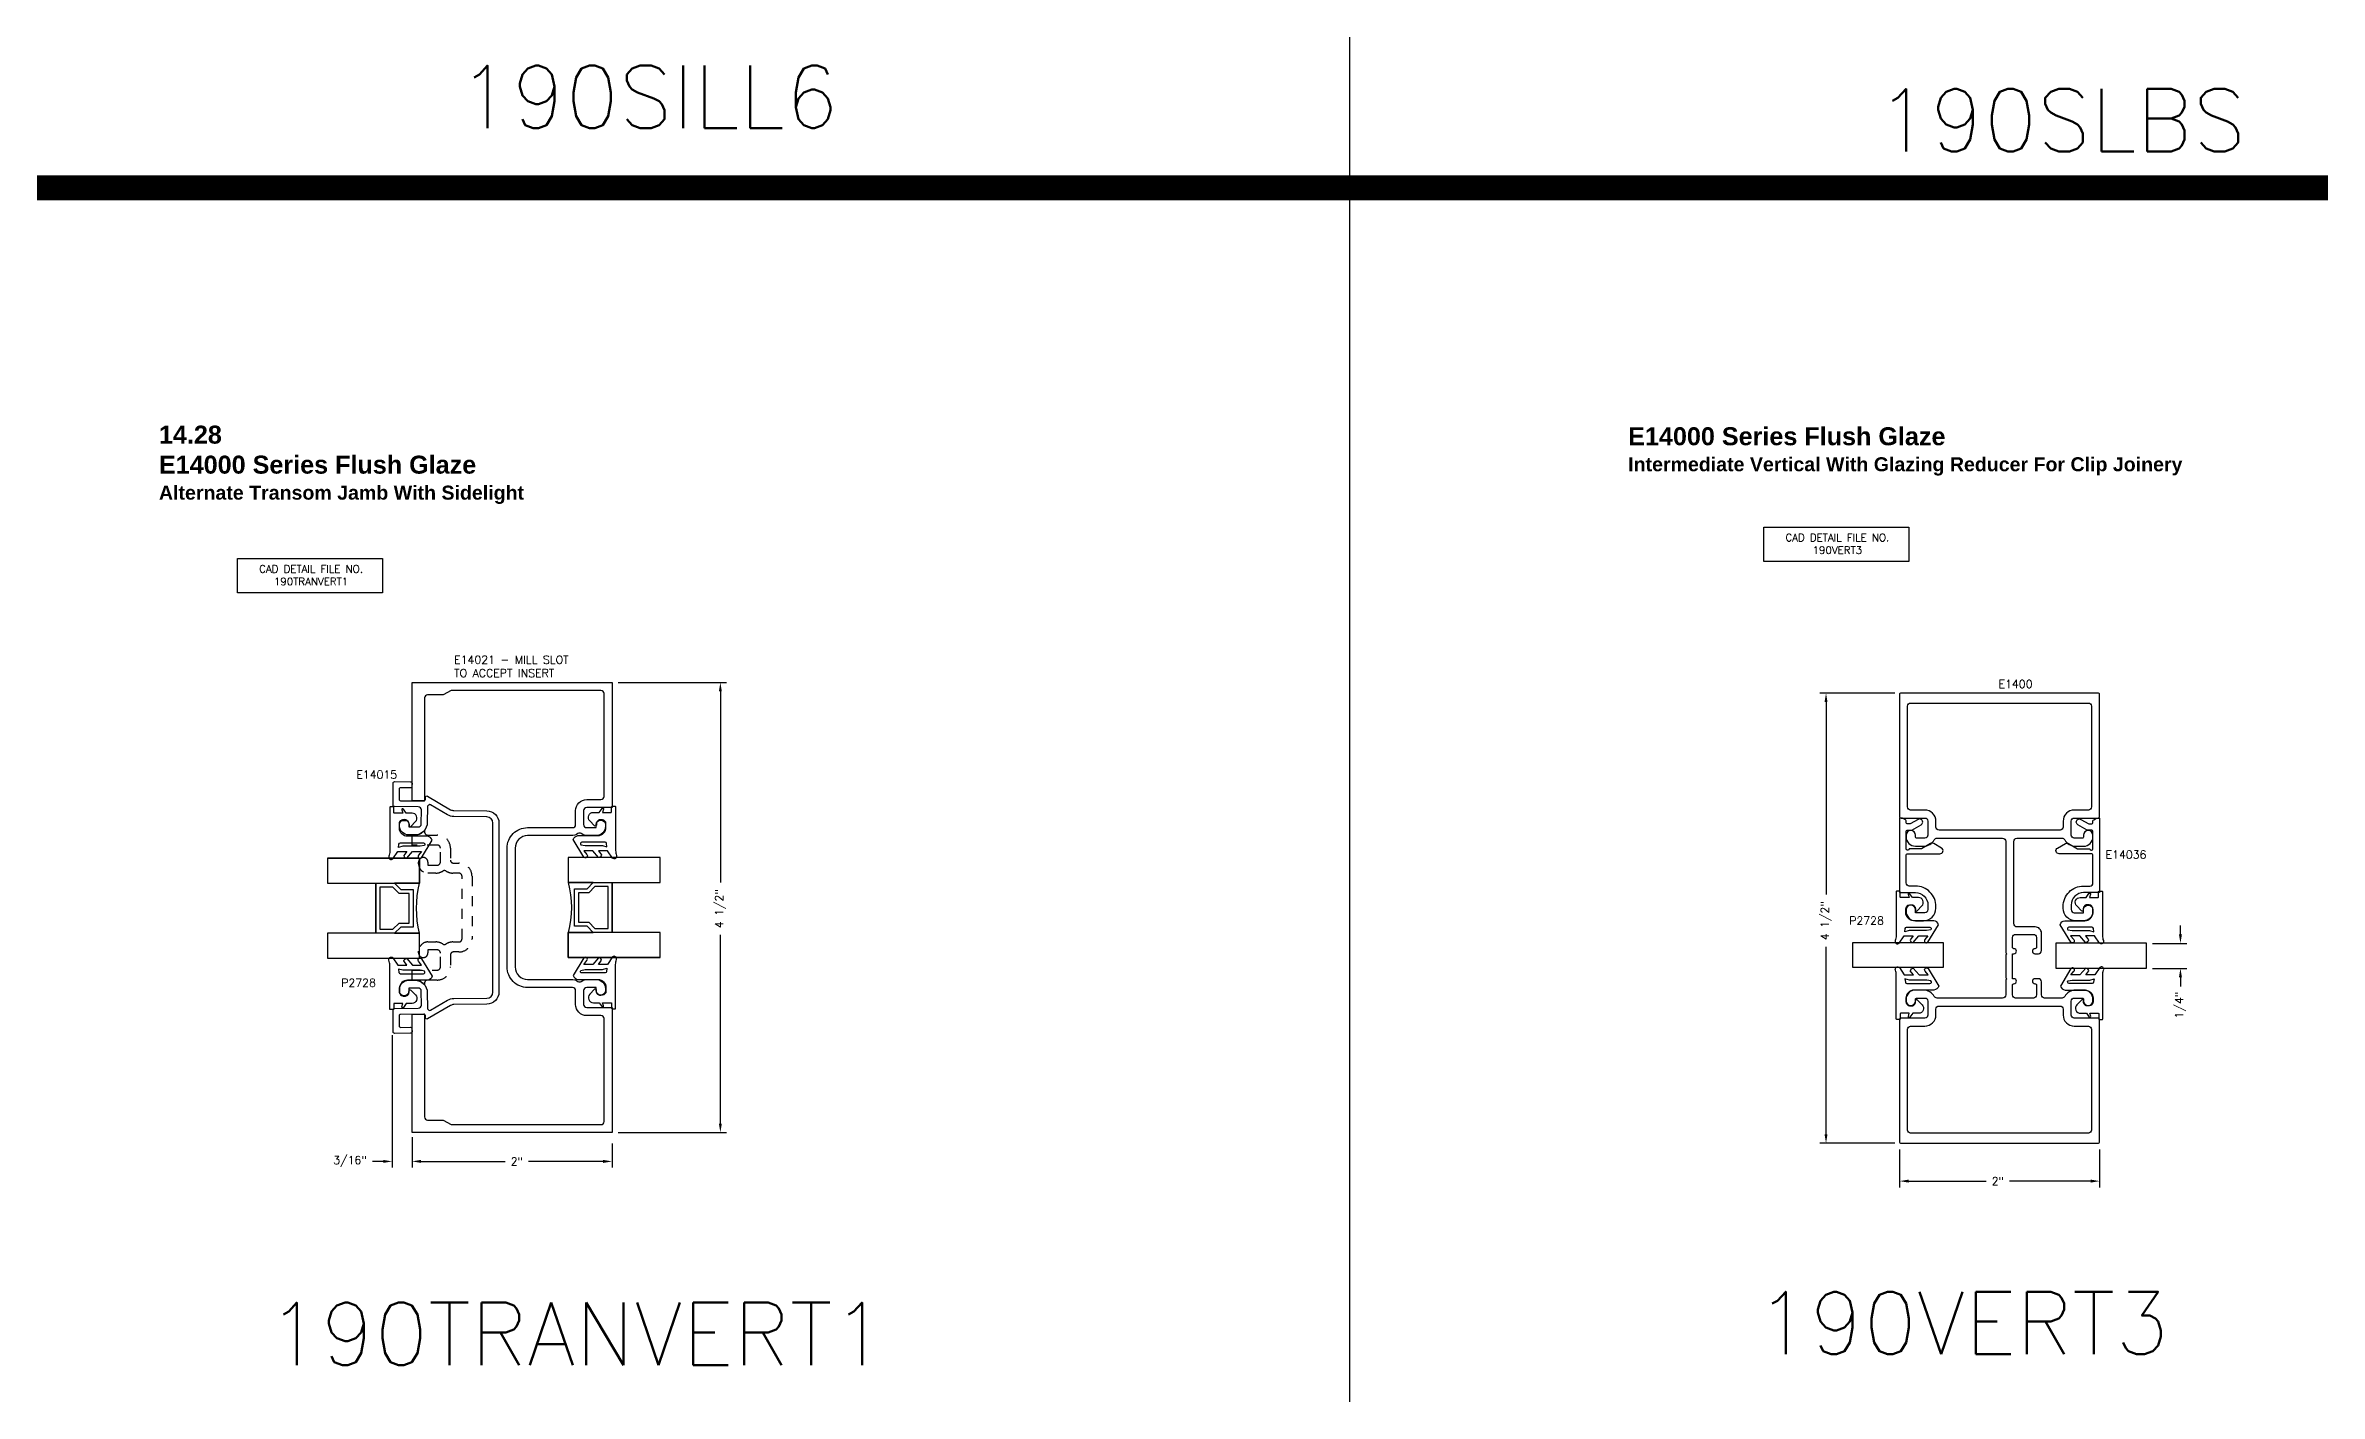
# Model space of a CAD drawing. Extents: x 0 to 139, y -24 to 89.
# Drawn here: x 98.14 to 120.88, y 2.83 to 16.3 of the extents above; entities that cross this region are included whole.
import ezdxf

# ---------------------------------------------------------------- set-up
doc = ezdxf.new("R2010")
doc.units = 0
doc.header["$MEASUREMENT"] = 0
doc.linetypes.add('HIDDEN', pattern=[0.375, 0.25, -0.125])
doc.layers.get('DEFPOINTS').update_dxf_attribs({"linetype": 'CONTINUOUS'})
for name, color, linetype in [('R-ANNO-DIMS', 3, 'CONTINUOUS'), ('R-ANNO-TEXT', 6, 'CONTINUOUS'), ('R-DET1', 4, 'CONTINUOUS'), ('R-DET2', 2, 'CONTINUOUS'), ('R-OTLN', 1, 'CONTINUOUS'), ('TITLE', 7, 'CONTINUOUS')]:
    doc.layers.add(name, color=color, linetype=linetype)
doc.styles.get("Standard").update_dxf_attribs({"font": 'simplex'})
doc.dimstyles.new('1X', dxfattribs={"dimtxt": 0.08, "dimasz": 0.09, "dimexe": 0.0625, "dimexo": 0.0625, "dimgap": 0.062, "dimtad": 0, "dimdec": 5, "dimzin": 4, "dimtxsty": 'STANDARD', "dimcen": 0, "dimclrd": 256, "dimclre": 256, "dimclrt": 256, "dimazin": 3, "dimtfac": 1, "dimtdec": 5, "dimtofl": 0, "dimtmove": 0, "dimatfit": 3, "dimtolj": 1, "dimtzin": 4})

# ---------------------------------------------------------------- blocks, each defined once
blk = doc.blocks.new('*D70')
at = {"layer": 'DEFPOINTS', "color": 0}
for p in [(101.605, 6.469), (101.803, 5.325), (101.803, 5.146)]:
    blk.add_point(p, dxfattribs=at)
at = {"layer": 'R-ANNO-DIMS'}
for p, q in [((101.605, 6.407), (101.605, 5.084)), ((101.803, 5.263), (101.803, 5.084)), ((101.515, 5.146), (101.409, 5.146)), ((101.893, 5.146), (101.983, 5.146))]:
    blk.add_line(p, q, dxfattribs=at)
for points in [[(101.515, 5.161), (101.515, 5.131), (101.605, 5.146)], [(101.893, 5.161), (101.893, 5.131), (101.803, 5.146)]]:
    blk.add_solid(points, dxfattribs=at)
at = {"layer": 'R-ANNO-DIMS', "insert": (101.183, 5.146), "char_height": 0.08, "attachment_point": 5}
blk.add_mtext('\\A1;3/16"', dxfattribs=at)
blk = doc.blocks.new('*D71')
at = {"layer": 'DEFPOINTS', "color": 0}
for p in [(101.803, 5.449), (103.803, 5.387), (101.803, 5.146)]:
    blk.add_point(p, dxfattribs=at)
at = {"layer": 'R-ANNO-DIMS'}
for p, q in [((101.803, 5.387), (101.803, 5.084)), ((103.803, 5.325), (103.803, 5.084)), ((101.893, 5.146), (102.735, 5.146)), ((103.713, 5.146), (102.966, 5.146))]:
    blk.add_line(p, q, dxfattribs=at)
for points in [[(101.893, 5.161), (101.893, 5.131), (101.803, 5.146)], [(103.713, 5.161), (103.713, 5.131), (103.803, 5.146)]]:
    blk.add_solid(points, dxfattribs=at)
at = {"layer": 'R-ANNO-DIMS', "insert": (102.851, 5.146), "char_height": 0.08, "attachment_point": 5}
blk.add_mtext('\\A1;2"', dxfattribs=at)
blk = doc.blocks.new('*D72')
at = {"layer": 'DEFPOINTS', "color": 0}
for p in [(103.803, 9.934), (104.886, 9.934), (103.803, 5.434)]:
    blk.add_point(p, dxfattribs=at)
at = {"layer": 'R-ANNO-DIMS'}
for p, q in [((103.865, 9.934), (104.949, 9.934)), ((104.886, 9.844), (104.886, 7.934)), ((104.886, 5.524), (104.886, 7.41)), ((103.865, 5.434), (104.949, 5.434))]:
    blk.add_line(p, q, dxfattribs=at)
for points in [[(104.871, 9.844), (104.901, 9.844), (104.886, 9.934)], [(104.871, 5.524), (104.901, 5.524), (104.886, 5.434)]]:
    blk.add_solid(points, dxfattribs=at)
at = {"layer": 'R-ANNO-DIMS', "insert": (104.886, 7.672), "char_height": 0.08, "attachment_point": 5, "rotation": 90}
blk.add_mtext('\\A1;4 1/2"', dxfattribs=at)
blk = doc.blocks.new('*D213')
at = {"layer": 'DEFPOINTS', "color": 0}
for p in [(115.942, 9.828), (116.692, 9.828), (116.692, 5.328)]:
    blk.add_point(p, dxfattribs=at)
at = {"layer": 'R-ANNO-DIMS'}
for p, q in [((116.629, 9.828), (115.88, 9.828)), ((115.942, 9.738), (115.942, 7.814)), ((115.942, 5.418), (115.942, 7.29)), ((116.629, 5.328), (115.88, 5.328))]:
    blk.add_line(p, q, dxfattribs=at)
for points in [[(115.927, 9.738), (115.957, 9.738), (115.942, 9.828)], [(115.927, 5.418), (115.957, 5.418), (115.942, 5.328)]]:
    blk.add_solid(points, dxfattribs=at)
at = {"layer": 'R-ANNO-DIMS', "insert": (115.942, 7.552), "char_height": 0.08, "attachment_point": 5, "rotation": 90}
blk.add_mtext('\\A1;4 1/2"', dxfattribs=at)
blk = doc.blocks.new('*D214')
at = {"layer": 'DEFPOINTS', "color": 0}
for p in [(116.677, 5.328), (118.677, 5.328), (118.677, 4.949)]:
    blk.add_point(p, dxfattribs=at)
at = {"layer": 'R-ANNO-DIMS'}
for p, q in [((116.677, 5.266), (116.677, 4.886)), ((118.677, 5.266), (118.677, 4.886)), ((116.767, 4.949), (117.544, 4.949)), ((118.587, 4.949), (117.775, 4.949))]:
    blk.add_line(p, q, dxfattribs=at)
for points in [[(116.767, 4.964), (116.767, 4.934), (116.677, 4.949)], [(118.587, 4.964), (118.587, 4.934), (118.677, 4.949)]]:
    blk.add_solid(points, dxfattribs=at)
at = {"layer": 'R-ANNO-DIMS', "insert": (117.66, 4.949), "char_height": 0.08, "attachment_point": 5}
blk.add_mtext('\\A1;2"', dxfattribs=at)
blk = doc.blocks.new('*D278')
at = {"layer": 'DEFPOINTS', "color": 0}
for p in [(119.145, 7.326), (119.486, 7.326), (119.145, 7.076)]:
    blk.add_point(p, dxfattribs=at)
at = {"layer": 'R-ANNO-DIMS', "linetype": 'BYBLOCK'}
for p, q in [((119.486, 7.416), (119.486, 7.506)), ((119.207, 7.326), (119.549, 7.326)), ((119.207, 7.076), (119.549, 7.076)), ((119.486, 6.986), (119.486, 6.896))]:
    blk.add_line(p, q, dxfattribs=at)
at = {"layer": 'R-ANNO-DIMS'}
for points in [[(119.471, 7.416), (119.501, 7.416), (119.486, 7.326)], [(119.471, 6.986), (119.501, 6.986), (119.486, 7.076)]]:
    blk.add_solid(points, dxfattribs=at)
at = {"layer": 'R-ANNO-DIMS', "insert": (119.486, 6.709), "char_height": 0.08, "attachment_point": 5, "rotation": 90}
blk.add_mtext('\\A1;1/4"', dxfattribs=at)
blk = doc.blocks.new('P2728_GASKET')
at = {"layer": 'R-DET2'}
blk.add_lwpolyline([(86.461, 33.362), (86.567, 33.537, 0.301952), (86.52, 33.577), (86.32, 33.577, -0.414214), (86.24, 33.657), (86.24, 33.695, -0.388879), (86.276, 33.735), (86.292, 33.736, -0.440011), (86.336, 33.696), (86.336, 33.682, 0.668179), (86.353, 33.675), (86.401, 33.724, 0.668179), (86.366, 33.809), (86.307, 33.809), (86.279, 33.849, 0.836323), (86.264, 33.842), (86.273, 33.809), (86.189, 33.809, -0.414214), (86.183, 33.815), (86.183, 33.865, 0.414214), (86.177, 33.871), (86.149, 33.871, 0.414214), (86.143, 33.865), (86.143, 33.427, -0.083245), (86.135, 33.378), (86.135, 33.378)], format="xyb", dxfattribs=at)
blk.add_lwpolyline([(86.235, 33.499, -0.372312), (86.249, 33.512), (86.48, 33.512, -0.668179), (86.49, 33.486), (86.448, 33.478), (86.274, 33.478), (86.23, 33.465)], format="xyb", close=True, dxfattribs=at)
for points in [[(86.174, 33.352), (86.223, 33.426), (86.314, 33.426), (86.283, 33.384)], [(86.313, 33.359), (86.371, 33.426), (86.462, 33.426), (86.431, 33.388)]]:
    blk.add_lwpolyline(points, dxfattribs=at)
at = {"layer": 'R-DET2', "ltscale": 0.1}
for centre, radius, start, end in [((86.157, 33.369), 0.0237, 157.7655, 314.5007), ((86.313, 33.388), 0.0297, 188.4603, 270), ((86.446, 33.375), 0.0199, 139.7022, 319.7022)]:
    blk.add_arc(centre, radius, start, end, dxfattribs=at)

msp = doc.modelspace()

# ---------------------------------------------------------------- linework, layer by layer
at = {"layer": 'R-ANNO-TEXT'}
for points in [[(115.3185751, 11.485622), (116.7700551, 11.485622), (116.7700551, 11.1435591), (115.3185751, 11.1435591)], [(100.0566553, 11.172191), (101.5081353, 11.172191), (101.5081353, 10.8301282), (100.0566553, 10.8301282)]]:
    msp.add_lwpolyline(points, close=True, dxfattribs=at)
at = {"layer": 'R-DET1'}
for points in [[(101.9591125, 6.5704225, -0.5773502692), (101.9365, 6.5832161), (101.9363255, 6.6032153, 0.4142135624), (101.9211951, 6.6180838), (101.688204, 6.6160506, 0.4142135624), (101.6733355, 6.6009202), (101.6742081, 6.500924, 0.4142135624), (101.6893385, 6.4860555), (101.7873347, 6.4869107, -0.4142135624), (101.802465, 6.4720422), (101.8027268, 6.4420433, -0.4142135624), (101.7878583, 6.426913), (101.6298643, 6.4255342, -0.4142135624), (101.614734, 6.4404027), (101.6128142, 6.6603944, -0.4142135624), (101.6276827, 6.6755247), (101.8656736, 6.6776016, 0.4129032258), (101.8964019, 6.7088709), (101.8951889, 6.8478656, 0.4161327233), (101.8639196, 6.8785939), (101.7699232, 6.8777737), (101.7701701, 6.8494747, -1.0129010917), (101.6771842, 6.8474632), (101.6770402, 6.8639626, -0.4150537634), (101.7692251, 6.9577706), (101.8292228, 6.9582942, -0.4142135624), (101.9553088, 6.8343898), (101.9566775, 6.677551, 0.2469281461), (101.9632851, 6.665249, -0.0330434811), (101.9711091, 6.6591794, 0.3253460026), (101.9886788, 6.6574739), (102.1586014, 6.757566, -0.1316524976), (102.2194564, 6.7744426), (102.5503681, 6.7773304, 0.4116598905), (102.6118271, 6.839328), (102.6118271, 8.5289055, 0.4116598905), (102.5503681, 8.5909031), (102.2194564, 8.5937909, -0.1316524976), (102.1586014, 8.6106675), (101.9886788, 8.7107596, 0.3253460026), (101.9711091, 8.7090541, -0.0330434811), (101.9632851, 8.7029845, 0.2469281461), (101.9566775, 8.6906825), (101.9553088, 8.5338437, -0.4142135624), (101.8292228, 8.4099393), (101.7692251, 8.4104629, -0.4150537634), (101.6770402, 8.5042709), (101.6771842, 8.5207703, -1.0129010917), (101.7701701, 8.5187588), (101.7699232, 8.4904599), (101.8639196, 8.4896396, 0.4161327233), (101.8951889, 8.5203679), (101.8964019, 8.6593626, 0.4129032258), (101.8656736, 8.6906319), (101.6276827, 8.6927088, -0.4142135624), (101.6128142, 8.7078391), (101.614734, 8.9278308, -0.4142135624), (101.6298643, 8.9426993), (101.7878583, 8.9413205, -0.4142135624), (101.8027268, 8.9261902), (101.802465, 8.8961913, -0.4142135624), (101.7873347, 8.8813228), (101.6893385, 8.882178, 0.4142135624), (101.6742081, 8.8673095), (101.6733355, 8.7673133, 0.4142135624), (101.688204, 8.7521829), (101.9211951, 8.7501497, 0.4142135624), (101.9363255, 8.7650182), (101.9365, 8.7850174, -0.5773502692), (101.9591125, 8.797811), (102.1890537, 8.6623653, 0.1316524976), (102.21998, 8.6537886), (102.5508917, 8.6509008, -0.4116598905), (102.6718271, 8.5289055), (102.6718271, 6.839328, -0.4116598905), (102.5508917, 6.7173327), (102.21998, 6.7144449, 0.1316524976), (102.1890537, 6.7058682)], [(116.8622196, 8.5654465), (116.7842086, 8.5203945), (116.7577567, 8.5203945, -0.4142135624), (116.7427567, 8.5353945), (116.7427567, 8.5495076, 0.2678077575), (116.7352635, 8.562494), (116.7077567, 8.5783945), (116.6767567, 8.5783945), (116.6767567, 7.8333945), (116.8357567, 7.8333945, -0.4142135624), (116.9607567, 7.7083945), (116.9607567, 7.6633945, -0.4129032258), (116.9297567, 7.6323945), (116.8357567, 7.6323945), (116.8357567, 7.6618945, 1), (116.7427567, 7.6618945), (116.7427567, 7.6453945, 0.4150537634), (116.8357567, 7.5523945), (116.9157567, 7.5523945, 0.4120367457), (117.0407567, 7.6763945), (117.0407567, 7.6943945, 0.4142135624), (116.8357567, 7.8993945), (116.7737567, 7.8993945, -0.4142135624), (116.7427567, 7.9303945), (116.7427567, 8.2063945, -0.4142135624), (116.7577567, 8.2213945), (117.0812567, 8.2213945, 0.7660915713), (117.0967567, 8.2791945), (117.0184567, 8.3243945, 0.2613254343), (116.9863567, 8.3237945), (116.8955567, 8.2713945), (116.7737567, 8.2713945, -0.4133333333), (116.7587567, 8.2563945), (116.7577567, 8.2563945, -0.4133333333), (116.7427567, 8.2713945), (116.7427567, 8.4433945, -0.4142135624), (116.7577567, 8.4583945), (116.8007567, 8.4583945), (116.8932196, 8.5117465, 1)], [(118.4912938, 8.5654465), (118.5693048, 8.5203945), (118.5957567, 8.5203945, 0.4142135624), (118.6107567, 8.5353945), (118.6107567, 8.5495076, -0.2678077575), (118.6182498, 8.562494), (118.6457567, 8.5783945), (118.6767567, 8.5783945), (118.6767567, 7.8333945), (118.5177567, 7.8333945, 0.4142135624), (118.3927567, 7.7083945), (118.3927567, 7.6633945, 0.4129032258), (118.4237567, 7.6323945), (118.5177567, 7.6323945), (118.5177567, 7.6618945, -1), (118.6107567, 7.6618945), (118.6107567, 7.6453945, -0.4150537634), (118.5177567, 7.5523945), (118.4377567, 7.5523945, -0.4120367457), (118.3127567, 7.6763945), (118.3127567, 7.6943945, -0.4142135624), (118.5177567, 7.8993945), (118.5797567, 7.8993945, 0.4142135624), (118.6107567, 7.9303945), (118.6107567, 8.2063945, 0.4142135624), (118.5957567, 8.2213945), (118.2722567, 8.2213945, -0.7660915713), (118.2567567, 8.2791945), (118.3350567, 8.3243945, -0.2613254343), (118.3671567, 8.3237945), (118.4579567, 8.2713945), (118.5797567, 8.2713945, 0.4133333333), (118.5947567, 8.2563945), (118.5957567, 8.2563945, 0.4133333333), (118.6107567, 8.2713945), (118.6107567, 8.4433945, 0.4142135624), (118.5957567, 8.4583945), (118.5527567, 8.4583945), (118.4602938, 8.5117465, -1)]]:
    msp.add_lwpolyline(points, format="xyb", close=True, dxfattribs=at)
at = {"layer": 'R-DET2'}
for points in [[(100.9592064, 8.1764523), (100.9592063, 7.9264523), (101.8784068, 7.9264523), (101.8784068, 8.1764523), (100.9592063, 8.1764523), (101.8784068, 8.1764523), (101.8784068, 7.9264523), (101.6284068, 7.9264523), (101.6904068, 7.8644523), (101.8154068, 7.8644523), (101.8154068, 7.4884523), (101.6904068, 7.4884523), (101.6284068, 7.4264523), (101.4404068, 7.4264523), (101.4404068, 7.9264523), (101.4404068, 7.4264523), (100.9592063, 7.4264523), (100.9592063, 7.1764523), (101.8784068, 7.1764523), (101.8784068, 7.4264523), (101.6284068, 7.4264523), (101.8784068, 7.4264523, -0.1233101835), (101.8784068, 7.9264523, 1.5690044203)], [(104.2844274, 7.1842895), (104.2844276, 7.4342895), (103.3652271, 7.4342895), (103.3652271, 7.1842895), (104.2844276, 7.1842895), (103.3652271, 7.1842895), (103.3652271, 7.4342895), (103.6152271, 7.4342895), (103.5532271, 7.4962895), (103.4282271, 7.4962895), (103.4282271, 7.8722895), (103.5532271, 7.8722895), (103.6152271, 7.9342895), (103.8032271, 7.9342895), (103.8032271, 7.4342895), (103.8032271, 7.9342895), (104.2844276, 7.9342895), (104.2844276, 8.1842895), (103.3652271, 8.1842895), (103.3652271, 7.9342895), (103.6152271, 7.9342895), (103.3652271, 7.9342895, -0.1233101835), (103.3652271, 7.4342895, 1.5690044203)]]:
    msp.add_lwpolyline(points, format="xyb", dxfattribs=at)
for points in [[(101.4804068, 7.8864523), (101.4804068, 7.4664523), (101.6118383, 7.4664523), (101.6738383, 7.5284523), (101.7754068, 7.5284523), (101.7754068, 7.8244523), (101.6738383, 7.8244523), (101.6118383, 7.8864523), (101.4804068, 7.8864523)], [(103.7632271, 7.4742895), (103.7632271, 7.8942895), (103.6317956, 7.8942895), (103.5697956, 7.8322895), (103.4682271, 7.8322895), (103.4682271, 7.5362895), (103.5697956, 7.5362895), (103.6317956, 7.4742895), (103.7632271, 7.4742895)], [(116.2085199, 7.085237), (116.2085199, 7.335237), (117.1142568, 7.335237), (117.1142568, 7.085237), (116.2085199, 7.085237)], [(118.2392567, 7.3264787), (118.2392567, 7.0764787), (119.1449936, 7.0764787), (119.1449936, 7.3264787), (118.2392567, 7.3264787)]]:
    msp.add_lwpolyline(points, dxfattribs=at)
at = {"layer": 'R-OTLN'}
for points in [[(101.8027268, 8.7511835), (101.8027268, 9.9341168), (103.8027268, 9.9341168), (103.8027268, 8.6841168), (103.5497268, 8.6841168, 0.4142135624), (103.5187268, 8.6531168), (103.5187268, 8.5141168, 0.4142135624), (103.5497268, 8.4831168), (103.6437268, 8.4831168), (103.6437268, 8.5126168, -1), (103.7367268, 8.5126168), (103.7367268, 8.4961168, -0.4142132454), (103.6437269, 8.4031168), (103.5637268, 8.4031168, -0.1450639488), (103.4956179, 8.4233018, 0.2963644577), (103.4618358, 8.4233018, -0.1450639488), (103.3937268, 8.4031168), (102.9587268, 8.4031168, 0.4142135624), (102.8337268, 8.2781168), (102.8337268, 7.0901168, 0.4142135624), (102.9587268, 6.9651168), (103.3937268, 6.9651168, -0.1450639488), (103.4618358, 6.9449317, 0.2963644577), (103.4956179, 6.9449317, -0.1450639488), (103.5637268, 6.9651168), (103.6437269, 6.9651168, -0.4142132454), (103.7367278, 6.8721158, -1), (103.7367268, 6.8721158), (103.7367268, 6.8556158, -1), (103.6437268, 6.8556158), (103.6437268, 6.8851168), (103.5497268, 6.8851168, 0.4142135624), (103.5187268, 6.8541168), (103.5187268, 6.7151168, 0.4142135624), (103.5497268, 6.6841168), (103.8027268, 6.6841168), (103.8027268, 5.4341168), (101.8027268, 5.4341168), (101.8027268, 6.61705), (101.9277268, 6.6166502), (101.9277268, 5.5901168, 0.4142135624), (101.9587268, 5.5591168), (102.1157268, 5.5591168), (102.1936691, 5.5141168), (103.6917268, 5.5141168, 0.4142135624), (103.7227268, 5.5451168), (103.7227268, 6.5731168, 0.4142135624), (103.6917268, 6.6041168), (103.5497268, 6.6041168, -0.4142135624), (103.4387268, 6.7151168), (103.4387268, 6.8541168, 0.4142135624), (103.4077268, 6.8851168), (102.9587268, 6.8851168, -0.4142135624), (102.7537268, 7.0901168), (102.7537268, 8.2781168, -0.4142135624), (102.9587268, 8.4831168), (103.4077268, 8.4831168, 0.4142135624), (103.4387268, 8.5141168), (103.4387268, 8.6531168, -0.4142135624), (103.5497268, 8.7641168), (103.6917268, 8.7641168, 0.4142146606), (103.7227268, 8.7951169), (103.7227268, 9.8231168, 0.4142135624), (103.6917268, 9.8541168), (102.1936102, 9.8541168), (102.115668, 9.8091168), (101.958668, 9.8091168, 0.3962777167), (101.9277268, 9.7800258, 1.0636025202), (101.9277268, 9.7800258), (101.9277268, 8.7515833)], [(117.8192567, 7.5216445), (117.8192567, 8.3463945), (117.8192567, 8.3463945, -0.4129032258), (117.8502567, 8.3773945), (118.3015567, 8.3773945, -0.2696461314), (118.3286567, 8.3614945, 0.2724284286), (118.4377567, 8.2973945), (118.5177567, 8.2973945, 0.4139789032), (118.6107567, 8.3903945), (118.6107567, 8.4068945, 1), (118.5177567, 8.4068945), (118.5177567, 8.3923945, -0.4142135624), (118.5027567, 8.3773945), (118.4237567, 8.3773945, -0.4129032258), (118.3927567, 8.4083945), (118.3927567, 8.5473945, -0.4129032258), (118.4237567, 8.5783945), (118.6617567, 8.5783945, 0.4142135624), (118.6767567, 8.5933945), (118.6767567, 9.8133945, 0.4142135624), (118.6617567, 9.8283945), (116.6917567, 9.8283945, 0.4142135624), (116.6767567, 9.8133945), (116.6767567, 8.5933945, 0.4142135624), (116.6917567, 8.5783945), (116.9297567, 8.5783945, -0.4129032258), (116.9607567, 8.5473945), (116.9607567, 8.4083945, -0.4129032258), (116.9297567, 8.3773945), (116.8507567, 8.3773945, -0.4142135624), (116.8357567, 8.3923945), (116.8357567, 8.4068945, 1), (116.7427567, 8.4068945), (116.7427567, 8.3903945, 0.4129032258), (116.8357567, 8.2973945), (116.9157567, 8.2973945, 0.2718429418), (117.0249567, 8.3614945, -0.2696461314), (117.0520567, 8.3773945), (117.7082567, 8.3773945, -0.4129032258), (117.7392567, 8.3463945), (117.7392567, 7.2323945), (117.7492567, 7.2223945), (117.7392567, 7.2123945), (117.7392567, 6.9823945), (117.7492567, 6.9723945), (117.7392567, 6.9623945), (117.7392567, 6.8103945, -0.4142135624), (117.7082567, 6.7793945), (117.0520567, 6.7793945, -0.2696461314), (117.0249567, 6.7952945, 0.2718429418), (116.9157567, 6.8593945), (116.8357567, 6.8593945, 0.4139789032), (116.7427567, 6.7663945), (116.7427567, 6.7498945, 1), (116.8357567, 6.7498945), (116.8357567, 6.7643945, -0.4142135624), (116.8507567, 6.7793945), (116.9297567, 6.7793945, -0.4129032258), (116.9607567, 6.7483945), (116.9607567, 6.6093945, -0.4129032258), (116.9297567, 6.5783945), (116.6917567, 6.5783945, 0.4142135624), (116.6767567, 6.5633945), (116.6767567, 5.3433945, 0.4142135624), (116.6917567, 5.3283945), (118.6617567, 5.3283945, 0.4142135624), (118.6767567, 5.3433945), (118.6767567, 6.5633945, 0.4142135624), (118.6617567, 6.5783945), (118.4237567, 6.5783945, -0.4129032258), (118.3927567, 6.6093945), (118.3927567, 6.7483945, -0.4129032258), (118.4237567, 6.7793945), (118.5027567, 6.7793945, -0.4142135624), (118.5177567, 6.7643945), (118.5177567, 6.7498945, 1), (118.6107567, 6.7498945), (118.6107567, 6.7663945, 0.4150537634), (118.5177567, 6.8593945), (118.4377567, 6.8593945, 0.2724284286), (118.3286567, 6.7952945, -0.2696461314), (118.3015567, 6.7793945), (118.1272567, 6.7793945, -0.4142135624), (118.0962567, 6.8103945), (118.0962567, 6.9413945, 0.4142135624), (118.0652567, 6.9723945), (118.0312567, 6.9723945, 0.4142135624), (118.0062567, 6.9473945, 0.4142135624), (118.0312567, 6.9223945, -0.4142135624), (118.0462567, 6.9073945), (118.0462567, 6.8103945, -0.4142135624), (118.0152567, 6.7793945), (117.8372567, 6.7793945, -0.4142135624), (117.8062567, 6.8103945), (117.8062567, 6.9073945, -0.4142135624), (117.8212567, 6.9223945, 0.4142135624), (117.8462567, 6.9473945, 0.4142135624), (117.8212567, 6.9723945), (117.8062567, 6.9723945), (117.8062567, 7.2223945), (117.8212567, 7.2223945, 0.4142135624), (117.8462567, 7.2473945, 0.4142135624), (117.8212567, 7.2723945, -0.4142135624), (117.8062567, 7.2873945), (117.8062567, 7.3843945, -0.4142135624), (117.8372567, 7.4153945), (118.0152567, 7.4153945, -0.4142135624), (118.0462567, 7.3843945), (118.0462567, 7.2873945, -0.4142135624), (118.0312567, 7.2723945, 0.4142135624), (118.0062567, 7.2473945, 0.4142135624), (118.0312567, 7.2223945), (118.0652567, 7.2223945, 0.4142135624), (118.0962567, 7.2533945), (118.0962567, 7.4283945, 0.4142135624), (118.0342567, 7.4903945), (117.8505067, 7.4903945, -0.4142135624)], [(118.5657567, 9.7283945, -0.4129032258), (118.5967567, 9.6973945), (118.5967567, 8.6893945, -0.4129032258), (118.5657567, 8.6583945), (118.4237567, 8.6583945, 0.4144144144), (118.3127567, 8.5473945), (118.3127567, 8.4883945, -0.4129032258), (118.2817567, 8.4573945), (117.0717567, 8.4573945, -0.4129032258), (117.0407567, 8.4883945), (117.0407567, 8.5473945), (117.0407567, 8.5473945, 0.4144144144), (116.9297567, 8.6583945), (116.7877567, 8.6583945, -0.4129032258), (116.7567567, 8.6893945), (116.7567567, 9.6973945, -0.4129032258), (116.7877567, 9.7283945)], [(118.4237567, 6.4983945), (118.5657567, 6.4983945, -0.4129032258), (118.5967567, 6.4673945), (118.5967567, 5.4593945, -0.4129032258), (118.5657567, 5.4283945), (116.7877567, 5.4283945, -0.4129032258), (116.7567567, 5.4593945), (116.7567567, 6.4673945, -0.4129032258), (116.7877567, 6.4983945), (116.9297567, 6.4983945, 0.4144144144), (117.0407567, 6.6093945), (117.0407567, 6.6683945, -0.4129032258), (117.0717567, 6.6993945), (118.2817567, 6.6993945, -0.4129032258), (118.3127567, 6.6683945), (118.3127567, 6.6093945, 0.4144144144), (118.4237567, 6.4983945)]]:
    msp.add_lwpolyline(points, format="xyb", close=True, dxfattribs=at)
at = {"layer": 'R-OTLN', "linetype": 'HIDDEN', "ltscale": 0.375}
msp.add_lwpolyline([(102.4027268, 7.9971168), (102.4027268, 7.3711168, -0.4142135624), (102.2717268, 7.2401168), (102.2177268, 7.2401168, 0.4142135624), (102.1867268, 7.2091168), (102.1867268, 7.0901168, -0.4142135624), (102.0557268, 6.9591168), (101.9587268, 6.9591168, 0.4142135624), (101.9277268, 6.9281168), (101.9277268, 6.9116294, 0.2294764352), (101.8292228, 6.9582942), (101.8027268, 6.958063), (101.8027268, 7.0591168), (102.0557268, 7.0591168, 0.4142135624), (102.0867268, 7.0901168), (102.0867268, 7.2291168, 0.4142135624), (102.0557268, 7.2601168), (101.9617268, 7.2601168), (101.9617268, 7.2301168, -0.4142135624), (101.9157268, 7.1841168), (101.9147268, 7.1841168, -0.4142135624), (101.8687268, 7.2301168), (101.8687268, 7.2471168, -0.4142135624), (101.9617268, 7.3401168), (102.0417268, 7.3401168, -0.1450639488), (102.1098358, 7.3199317, 0.2963644577), (102.1436179, 7.3199317, -0.1450639488), (102.2117268, 7.3401168), (102.2717268, 7.3401168, 0.4142135624), (102.3027268, 7.3711168), (102.3027268, 7.9971168, 0.4142135624), (102.2717268, 8.0281168), (102.2117268, 8.0281168, -0.1450639488), (102.1436179, 8.0483018, 0.2963644577), (102.1098358, 8.0483018, -0.1450639488), (102.0417268, 8.0281168), (101.9617268, 8.0281168, -0.4142135624), (101.8687268, 8.1211168), (101.8687268, 8.1381168, -0.4142135624), (101.9147268, 8.1841168), (101.9157268, 8.1841168, -0.4142135624), (101.9617268, 8.1381168), (101.9617268, 8.1081168), (102.0557268, 8.1081168, 0.4142135624), (102.0867268, 8.1391168), (102.0867268, 8.2781168, 0.4142135624), (102.0557268, 8.3091168), (101.8027268, 8.3091168), (101.8027268, 8.4101705), (101.8292228, 8.4099393, 0.2294764352), (101.9277268, 8.4566041), (101.9277268, 8.4401168, 0.4142135624), (101.9587268, 8.4091168), (102.0557268, 8.4091168, -0.4142135624), (102.1867268, 8.2781168), (102.1867268, 8.1591168, 0.4142135624), (102.2177268, 8.1281168), (102.2717268, 8.1281168, -0.4142135624)], format="xyb", close=True, dxfattribs=at)
at = {"layer": 'TITLE'}
msp.add_line((111.1764004, 88.8536196), (111.1764004, -9.779273), dxfattribs=at)
at = {"layer": 'TITLE', "const_width": 0.25}
msp.add_lwpolyline([(0.25, 14.8789502), (138.9080005, 14.8789502)], dxfattribs=at)

# ---------------------------------------------------------------- block references
at = {"layer": 'R-DET2'}
for p in [(15.4370734, -25.1808952), (30.499251, -26.0242711)]:
    msp.add_blockref('P2728_GASKET', p, dxfattribs=at)
at = {"layer": 'R-DET2', "xscale": -1}
for p in [(189.9821417, -25.1735488), (204.8500334, -26.0242711)]:
    msp.add_blockref('P2728_GASKET', p, dxfattribs=at)
at = {"layer": 'R-DET2', "xscale": -1, "rotation": 180}
for p in [(15.4370734, 40.5344361), (30.5015961, 40.43606)]:
    msp.add_blockref('P2728_GASKET', p, dxfattribs=at)
at = {"layer": 'R-DET2', "rotation": 180}
for p in [(189.9821417, 40.5417826), (204.8523786, 40.43606)]:
    msp.add_blockref('P2728_GASKET', p, dxfattribs=at)

# ---------------------------------------------------------------- texts
at = {"layer": 'R-ANNO-TEXT', "char_height": 0.075, "width": 1.875, "attachment_point": 2}
for s, insert in [('CAD DETAIL FILE NO.\\P190VERT3', (116.0552574, 11.4200392)), ('CAD DETAIL FILE NO.\\P190TRANVERT1', (100.7933376, 11.1066082))]:
    msp.add_mtext(s, dxfattribs=dict(at, insert=insert))
at = {"layer": 'R-ANNO-TEXT', "char_height": 0.08}
for s, insert, attachment_point in [('E14021 - MILL SLOT\\PTO ACCEPT INSERT', (102.2240452, 10.0946744), 4), ('E1400', (117.6674265, 9.9189103), 4), ('E14015', (101.6539954, 9.0131992), 6), ('\\A1;E14036', (118.7377413, 8.2135799), 4), ('\\A1;P2728', (116.5202244, 7.5536382), 6), ('\\A1;P2728', (101.4413987, 6.9322353), 6)]:
    msp.add_mtext(s, dxfattribs=dict(at, insert=insert, attachment_point=attachment_point))
at = {"layer": 'TITLE'}
for s, p in [('190SILL6', (102.2641267, 15.4764302)), ('190SLBS', (116.4471777, 15.2439716)), ('190TRANVERT1', (100.3561042, 3.1097037)), ('190VERT3', (115.2439938, 3.2178516))]:
    msp.add_text(s, height=0.625, dxfattribs=at).set_placement(p)
at = {"layer": 'TITLE', "char_height": 0.18, "width": 7.44, "attachment_point": 1}
for s, insert in [('{\\fArial|b1|i0|c0|p34;14.28\\PE14000 Series Flush Glaze\\P\\H0.7778x;Alternate Transom Jamb With Sidelight}', (99.2722639, 12.5020695, 6.2106922)), ('{\\fArial|b1|i0|c0|p34;\\PE14000 Series Flush Glaze\\P\\H0.7778x;Intermediate Vertical With Glazing Reducer For Clip Joinery}', (113.9637475, 12.7858197, 6.2106922))]:
    msp.add_mtext(s, dxfattribs=dict(at, insert=insert))

# ---------------------------------------------------------------- dimensions: what is measured, and where the dimension line sits
at = {"layer": 'R-ANNO-DIMS'}
for base, p1, p2, angle, override, picture, middle in [((104.8863985, 9.9341168), (103.8027268, 5.4341168), (103.8027268, 9.9341168), 270, {"dimpost": '"'}, '*D72', (104.8863985, 7.6716173)), ((115.9421889, 9.8283945), (116.6917567, 5.3283945), (116.6917567, 9.8283945), 90, {"dimpost": '"'}, '*D213', (115.9421889, 7.5515206)), ((119.4861581, 7.3264787), (119.1449936, 7.0764787), (119.1449936, 7.3264787), 90, {"dimpost": '"', "dimarcsym": 1}, '*D278', (119.4861581, 6.7087644)), ((101.8027536, 5.1464336), (103.8027084, 5.3871168), (101.8027536, 5.4491168), 180, {"dimpost": '"'}, '*D71', (102.8507066, 5.1464336))]:
    dim = msp.add_linear_dim(base=base, p1=p1, p2=p2, angle=angle, dimstyle='1X', override=override, dxfattribs=at)
    dim.commit()
    dim.dimension.update_dxf_attribs({"geometry": picture, "text_midpoint": middle, "dimtype": 160})
for base, p1, p2, picture, middle in [((101.8027536, 5.1464336), (101.6054999, 6.4690557), (101.8027536, 5.3251168), '*D70', (101.1834999, 5.1464336)), ((118.6767567, 4.9486128), (116.6767567, 5.3283945), (118.6767567, 5.3283945), '*D214', (117.6596743, 4.9486128))]:
    dim = msp.add_linear_dim(base=base, p1=p1, p2=p2, dimstyle='1X', override={"dimpost": '"'}, dxfattribs=at)
    dim.commit()
    dim.dimension.update_dxf_attribs({"geometry": picture, "text_midpoint": middle, "dimtype": 160})

doc.saveas('drawing.dxf')
